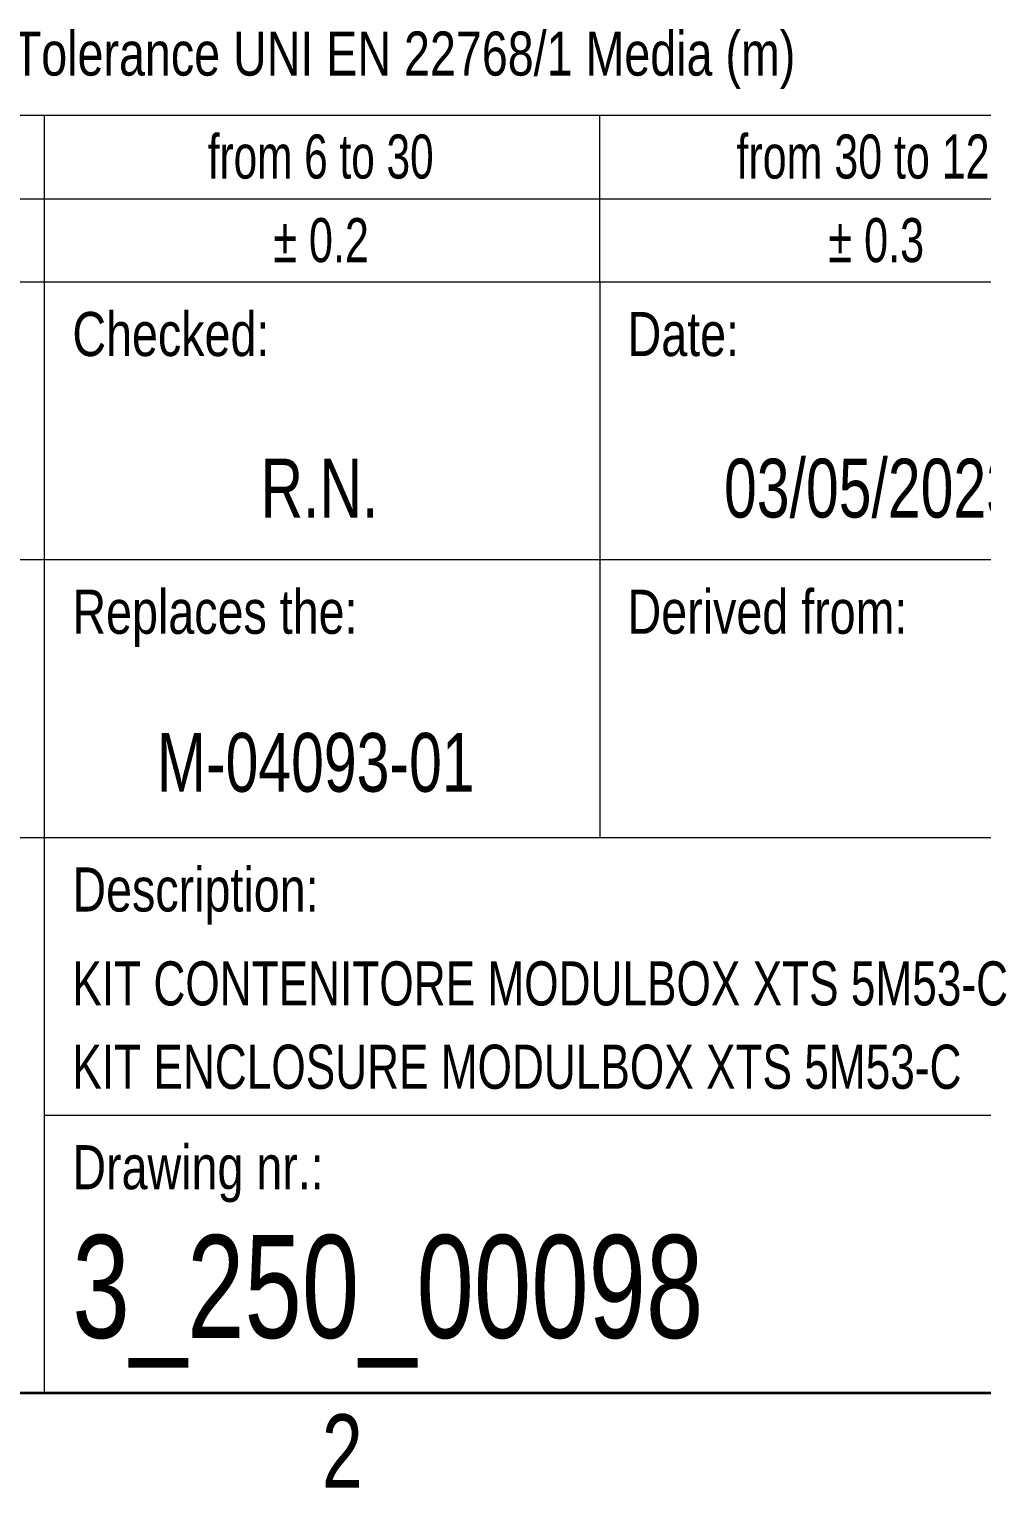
# Model space of a CAD drawing. Header units: millimetres. Extents: x 0 to 594, y 0 to 420.
# Drawn here: x 508.4 to 542.8, y 1.6 to 54.1 of the extents above; entities that cross this region are included whole.
import ezdxf

# ---------------------------------------------------------------- set-up
doc = ezdxf.new("R2010")
doc.units = ezdxf.units.MM
doc.linetypes.add('SLD-Solido', pattern=[0])
doc.layers.add('FORMAT', color=7, linetype='SLD-Solido', lineweight=35)
doc.styles.add('SLDTEXTSTYLE0', font='TXT', dxfattribs={"width": 0.75})
doc.styles.add('SLDTEXTSTYLE2', font='TXT', dxfattribs={"width": 0.791139})
doc.styles.add('SLDTEXTSTYLE4', font='TXT', dxfattribs={"width": 0.732911})
doc.styles.add('SLDTEXTSTYLE6', font='TXT', dxfattribs={"width": 0.718354})
doc.styles.add('SLDTEXTSTYLE7', font='TXT', dxfattribs={"width": 0.728752})

msp = doc.modelspace()

# ---------------------------------------------------------------- linework, layer by layer
at = {"color": 7, "linetype": 'SLD-Solido', "lineweight": 18}
for p, q in [((569, 51), (469, 51)), ((509, 25), (509, 51)), ((529, 45), (529, 51)), ((469, 48), (569, 48)), ((589, 45), (469, 45)), ((529, 45), (529, 35)), ((589, 35), (469, 35)), ((529, 35), (529, 25)), ((589, 25), (469, 25)), ((509, 5), (509, 25)), ((589, 15), (509, 15))]:
    msp.add_line(p, q, dxfattribs=at)
at = {"color": 7, "linetype": 'SLD-Solido', "lineweight": 35}
msp.add_line((589, 5), (5, 5), dxfattribs=at)

# ---------------------------------------------------------------- texts
at = {"color": 7, "linetype": 'Continuous', "lineweight": 0, "insert": (519.723, 4.237), "char_height": 2.646, "attachment_point": 2, "style": 'SLDTEXTSTYLE0'}
msp.add_mtext('2', dxfattribs=at)
at = {"layer": 'FORMAT'}
for s, insert, char_height, attachment_point, style in [('General Tolerance UNI EN 22768/1 Media (m)', (518.726, 54.029), 1.5875, 2, 'SLDTEXTSTYLE2'), ('from 6 to 30', (518.944, 50.321), 1.5875, 2, 'SLDTEXTSTYLE6'), ('from 30 to 120', (538.91, 50.321), 1.5875, 2, 'SLDTEXTSTYLE7'), ('± 0.2', (518.957, 47.311), 1.5875, 2, 'SLDTEXTSTYLE4'), ('± 0.3', (538.957, 47.311), 1.5875, 2, 'SLDTEXTSTYLE4'), ('Checked:', (510, 43.93), 1.5875, 1, 'SLDTEXTSTYLE2'), ('Date:', (530, 43.93), 1.5875, 1, 'SLDTEXTSTYLE2'), ('R.N.', (518.899, 38.646), 2.1167, 2, 'SLDTEXTSTYLE0'), ('03/05/2023', (538.785, 38.646), 2.1167, 2, 'SLDTEXTSTYLE0'), ('Replaces the:', (510, 33.93), 1.5875, 1, 'SLDTEXTSTYLE2'), ('Derived from:', (530, 33.93), 1.5875, 1, 'SLDTEXTSTYLE2'), ('M-04093-01', (518.766, 28.771), 2.1167, 2, 'SLDTEXTSTYLE0'), ('Description:', (510, 23.93), 1.5875, 1, 'SLDTEXTSTYLE2'), ('KIT CONTENITORE MODULBOX XTS 5M53-C', (510, 20.547), 1.5875, 1, 'SLDTEXTSTYLE0'), ('KIT ENCLOSURE MODULBOX XTS 5M53-C', (510, 17.547), 1.5875, 1, 'SLDTEXTSTYLE0'), ('Drawing nr.:', (510, 13.93), 1.5875, 1, 'SLDTEXTSTYLE2'), ('3_250_00098', (510, 10.693), 3.70417, 1, 'SLDTEXTSTYLE0')]:
    msp.add_mtext(s, dxfattribs=dict(at, insert=insert, char_height=char_height, attachment_point=attachment_point, style=style))

doc.saveas('drawing.dxf')
